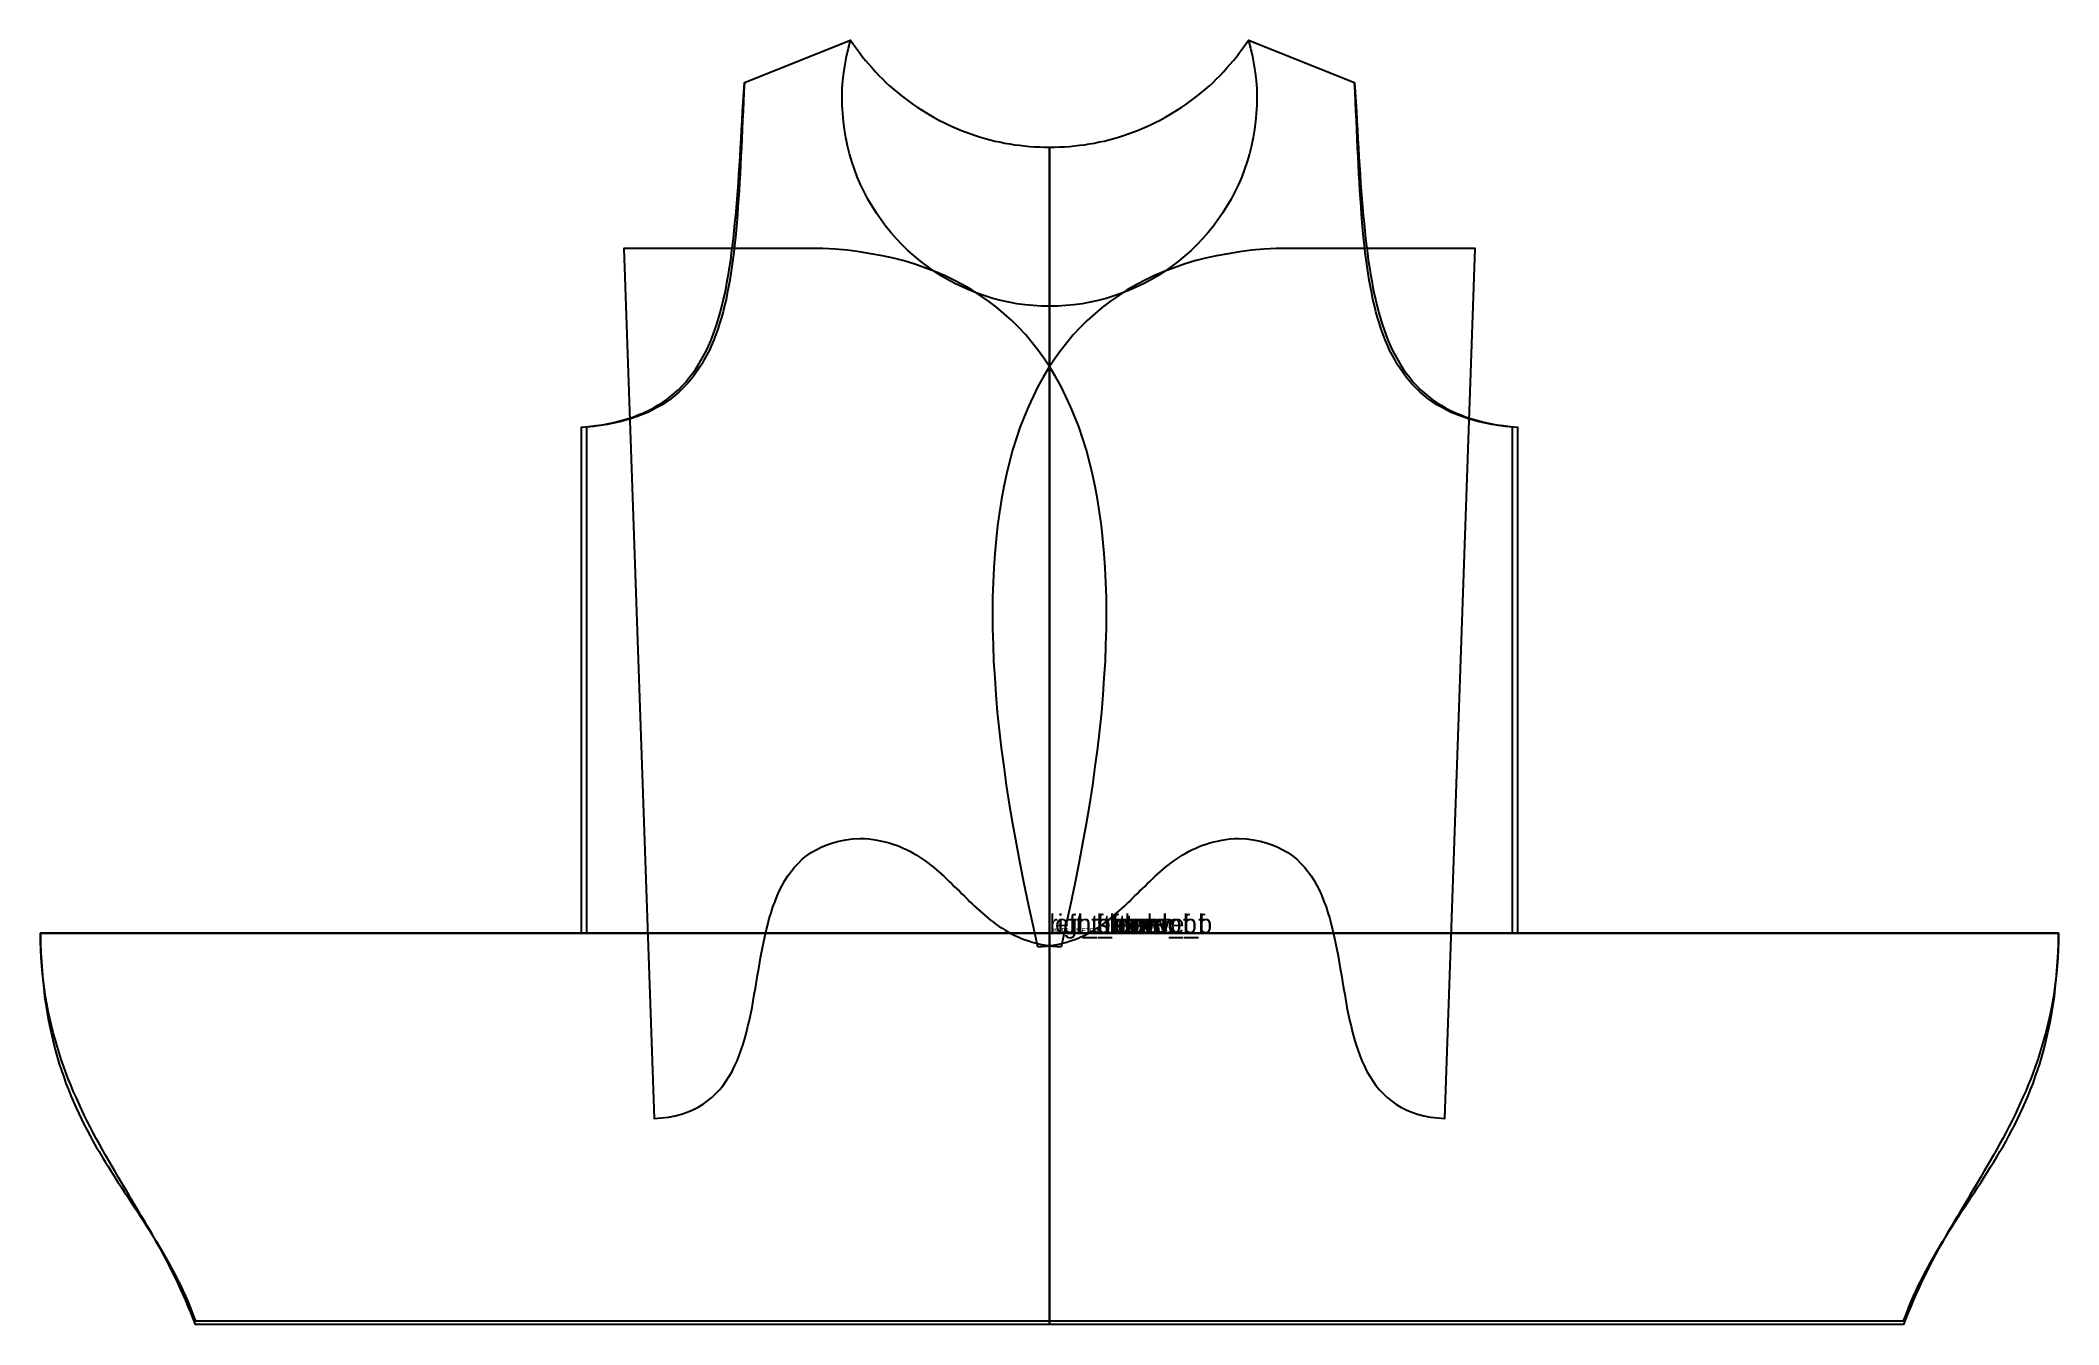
# Model space of a CAD drawing. Extents: x -540 to 540, y -210 to 478.
import ezdxf

# ---------------------------------------------------------------- set-up
doc = ezdxf.new("R2010")
doc.units = 0

msp = doc.modelspace()

# ---------------------------------------------------------------- linework, layer by layer
at = {"layer": '1'}
for points in [[(0, 0), (-250.3, 0), (-250.3, 270.8), (-246.5, 271.1), (-242.7, 271.6), (-239.1, 272.1), (-235.7, 272.7), (-232.3, 273.5), (-229.1, 274.3), (-225.9, 275.2), (-222.9, 276.2), (-220, 277.3), (-217.2, 278.4), (-214.5, 279.7), (-211.9, 281), (-209.4, 282.5), (-207, 284), (-204.7, 285.6), (-202.5, 287.3), (-200.4, 289.1), (-198.3, 291), (-196.4, 292.9), (-194.5, 294.9), (-192.8, 297.1), (-191.1, 299.3), (-189.4, 301.6), (-187.9, 303.9), (-186.4, 306.4), (-185, 308.9), (-183.7, 311.5), (-182.4, 314.2), (-181.2, 317), (-180.1, 319.8), (-179, 322.8), (-178, 325.8), (-177, 328.9), (-176.1, 332), (-175.3, 335.3), (-174.5, 338.6), (-173.7, 342), (-173, 345.5), (-172.3, 349), (-171.7, 352.6), (-171.1, 356.3), (-170.5, 360.1), (-170, 363.9), (-169.5, 367.8), (-169, 371.8), (-168.6, 375.9), (-168.2, 380), (-167.8, 384.2), (-167.4, 388.4), (-167.1, 392.8), (-166.7, 397.2), (-166.4, 401.6), (-166.1, 406.2), (-165.8, 410.8), (-165.5, 415.5), (-165.2, 420.2), (-164.9, 425), (-164.7, 429.9), (-164.4, 434.8), (-164.1, 439.8), (-163.8, 444.9), (-163.5, 450), (-163.2, 455.2), (-106.4, 477.8), (-104.9, 475.6), (-103.3, 473.4), (-101.7, 471.2), (-100.1, 469.1), (-98.4, 467), (-96.7, 465), (-94.9, 463), (-93.1, 461), (-91.3, 459), (-89.4, 457.1), (-87.5, 455.3), (-85.5, 453.5), (-83.5, 451.7), (-81.4, 450), (-79.4, 448.3), (-77.2, 446.6), (-75.1, 445), (-72.9, 443.5), (-70.7, 442), (-68.5, 440.5), (-66.2, 439.1), (-63.9, 437.7), (-61.6, 436.4), (-59.2, 435.1), (-56.8, 433.9), (-54.4, 432.8), (-52, 431.6), (-49.5, 430.6), (-47, 429.6), (-44.5, 428.6), (-42, 427.7), (-39.5, 426.8), (-36.9, 426), (-34.4, 425.3), (-31.8, 424.6), (-29.2, 423.9), (-26.6, 423.4), (-24, 422.8), (-21.3, 422.4), (-18.7, 421.9), (-16, 421.6), (-13.4, 421.3), (-10.7, 421), (-8, 420.8), (-5.4, 420.7), (-2.7, 420.6), (0, 420.6)], [(0, 0), (0, 335.5), (-4.4, 335.5), (-8.8, 335.8), (-13.1, 336.2), (-17.5, 336.8), (-21.8, 337.6), (-26.1, 338.6), (-30.3, 339.7), (-34.5, 341), (-38.6, 342.4), (-42.7, 344), (-46.7, 345.8), (-50.6, 347.7), (-54.5, 349.8), (-58.3, 352), (-62, 354.4), (-65.5, 356.9), (-69, 359.6), (-72.4, 362.4), (-75.7, 365.3), (-78.8, 368.3), (-81.8, 371.5), (-84.7, 374.8), (-87.5, 378.2), (-90.1, 381.7), (-92.6, 385.3), (-94.9, 389), (-97.1, 392.8), (-99.2, 396.7), (-101, 400.7), (-102.8, 404.7), (-104.3, 408.8), (-105.7, 412.9), (-107, 417.1), (-108, 421.4), (-109, 425.7), (-109.7, 430), (-110.2, 434.4), (-110.6, 438.7), (-110.8, 443.1), (-110.9, 447.5), (-110.8, 451.9), (-110.5, 456.2), (-110, 460.6), (-109.3, 464.9), (-108.5, 469.2), (-107.5, 473.5), (-106.4, 477.7), (-163.2, 455.1), (-163.4, 450), (-163.7, 444.9), (-163.9, 439.8), (-164.1, 434.9), (-164.3, 430), (-164.6, 425.1), (-164.8, 420.3), (-165, 415.6), (-165.3, 411), (-165.5, 406.4), (-165.8, 401.9), (-166, 397.4), (-166.3, 393), (-166.6, 388.7), (-166.9, 384.5), (-167.3, 380.3), (-167.6, 376.2), (-168, 372.2), (-168.4, 368.2), (-168.9, 364.3), (-169.4, 360.5), (-169.9, 356.7), (-170.4, 353), (-171, 349.4), (-171.6, 345.9), (-172.3, 342.4), (-173, 339.1), (-173.8, 335.8), (-174.6, 332.5), (-175.5, 329.4), (-176.4, 326.3), (-177.4, 323.3), (-178.4, 320.3), (-179.5, 317.5), (-180.7, 314.7), (-181.9, 312), (-183.2, 309.4), (-184.6, 306.9), (-186, 304.4), (-187.5, 302.1), (-189.1, 299.8), (-190.7, 297.5), (-192.5, 295.4), (-194.3, 293.4), (-196.2, 291.4), (-198.2, 289.5), (-200.3, 287.7), (-202.5, 286), (-204.8, 284.4), (-207.1, 282.8), (-209.6, 281.4), (-212.2, 280), (-214.8, 278.7), (-217.6, 277.5), (-220.5, 276.4), (-223.5, 275.4), (-226.6, 274.5), (-229.8, 273.6), (-233.1, 272.9), (-236.6, 272.2), (-240.1, 271.6), (-243.8, 271.1), (-247.7, 270.7), (-247.7, 0)], [(0, 0), (0, 420.6), (2.7, 420.6), (5.4, 420.7), (8, 420.8), (10.7, 421), (13.4, 421.3), (16, 421.6), (18.7, 421.9), (21.3, 422.4), (24, 422.8), (26.6, 423.4), (29.2, 423.9), (31.8, 424.6), (34.4, 425.3), (36.9, 426), (39.5, 426.8), (42, 427.7), (44.5, 428.6), (47, 429.6), (49.5, 430.6), (52, 431.6), (54.4, 432.8), (56.8, 433.9), (59.2, 435.1), (61.6, 436.4), (63.9, 437.7), (66.2, 439.1), (68.5, 440.5), (70.7, 442), (72.9, 443.5), (75.1, 445), (77.2, 446.6), (79.4, 448.3), (81.4, 450), (83.5, 451.7), (85.5, 453.5), (87.5, 455.3), (89.4, 457.1), (91.3, 459), (93.1, 461), (94.9, 463), (96.7, 465), (98.4, 467), (100.1, 469.1), (101.7, 471.2), (103.3, 473.4), (104.9, 475.6), (106.4, 477.8), (163.2, 455.2), (163.5, 450), (163.8, 444.9), (164.1, 439.8), (164.4, 434.8), (164.7, 429.9), (164.9, 425), (165.2, 420.2), (165.5, 415.5), (165.8, 410.8), (166.1, 406.2), (166.4, 401.6), (166.7, 397.2), (167.1, 392.8), (167.4, 388.4), (167.8, 384.2), (168.2, 380), (168.6, 375.9), (169, 371.8), (169.5, 367.8), (170, 363.9), (170.5, 360.1), (171.1, 356.3), (171.7, 352.6), (172.3, 349), (173, 345.5), (173.7, 342), (174.5, 338.6), (175.3, 335.3), (176.1, 332), (177, 328.9), (178, 325.8), (179, 322.8), (180.1, 319.8), (181.2, 317), (182.4, 314.2), (183.7, 311.5), (185, 308.9), (186.4, 306.4), (187.9, 303.9), (189.4, 301.6), (191.1, 299.3), (192.8, 297.1), (194.5, 294.9), (196.4, 292.9), (198.3, 291), (200.4, 289.1), (202.5, 287.3), (204.7, 285.6), (207, 284), (209.4, 282.5), (211.9, 281), (214.5, 279.7), (217.2, 278.4), (220, 277.3), (222.9, 276.2), (225.9, 275.2), (229.1, 274.3), (232.3, 273.5), (235.7, 272.7), (239.1, 272.1), (242.7, 271.6), (246.5, 271.1), (250.3, 270.8), (250.3, 0)], [(0, 0), (247.7, 0), (247.7, 270.7), (243.8, 271.1), (240.1, 271.6), (236.6, 272.2), (233.1, 272.9), (229.8, 273.6), (226.6, 274.5), (223.5, 275.4), (220.5, 276.4), (217.6, 277.5), (214.8, 278.7), (212.2, 280), (209.6, 281.4), (207.1, 282.8), (204.8, 284.4), (202.5, 286), (200.3, 287.7), (198.2, 289.5), (196.2, 291.4), (194.3, 293.4), (192.5, 295.4), (190.7, 297.5), (189.1, 299.8), (187.5, 302.1), (186, 304.4), (184.6, 306.9), (183.2, 309.4), (181.9, 312), (180.7, 314.7), (179.5, 317.5), (178.4, 320.3), (177.4, 323.3), (176.4, 326.3), (175.5, 329.4), (174.6, 332.5), (173.8, 335.8), (173, 339.1), (172.3, 342.4), (171.6, 345.9), (171, 349.4), (170.4, 353), (169.9, 356.7), (169.4, 360.5), (168.9, 364.3), (168.4, 368.2), (168, 372.2), (167.6, 376.2), (167.3, 380.3), (166.9, 384.5), (166.6, 388.7), (166.3, 393), (166, 397.4), (165.8, 401.9), (165.5, 406.4), (165.3, 411), (165, 415.6), (164.8, 420.3), (164.6, 425.1), (164.3, 430), (164.1, 434.9), (163.9, 439.8), (163.7, 444.9), (163.4, 450), (163.2, 455.1), (106.4, 477.7), (107.5, 473.5), (108.5, 469.2), (109.3, 464.9), (110, 460.6), (110.5, 456.2), (110.8, 451.9), (110.9, 447.5), (110.8, 443.1), (110.6, 438.7), (110.2, 434.4), (109.7, 430), (109, 425.7), (108, 421.4), (107, 417.1), (105.7, 412.9), (104.3, 408.8), (102.8, 404.7), (101, 400.7), (99.2, 396.7), (97.1, 392.8), (94.9, 389), (92.6, 385.3), (90.1, 381.7), (87.5, 378.2), (84.7, 374.8), (81.8, 371.5), (78.8, 368.3), (75.7, 365.3), (72.4, 362.4), (69, 359.6), (65.5, 356.9), (62, 354.4), (58.3, 352), (54.5, 349.8), (50.6, 347.7), (46.7, 345.8), (42.7, 344), (38.6, 342.4), (34.5, 341), (30.3, 339.7), (26.1, 338.6), (21.8, 337.6), (17.5, 336.8), (13.1, 336.2), (8.8, 335.8), (4.4, 335.5), (0, 335.5)], [(6.4, -7.2), (9, 4.2), (11.4, 15.5), (13.8, 26.5), (15.9, 37.4), (17.9, 48.1), (19.8, 58.7), (21.5, 69.1), (23.1, 79.2), (24.5, 89.2), (25.8, 99.1), (26.9, 108.7), (27.9, 118.2), (28.7, 127.5), (29.3, 136.6), (29.9, 145.6), (30.2, 154.3), (30.5, 162.9), (30.5, 171.3), (30.4, 179.6), (30.2, 187.6), (29.8, 195.5), (29.3, 203.2), (28.6, 210.8), (27.8, 218.1), (26.8, 225.3), (25.7, 232.3), (24.4, 239.1), (23, 245.7), (21.4, 252.2), (19.7, 258.5), (17.8, 264.6), (15.8, 270.5), (13.6, 276.3), (11.3, 281.8), (8.8, 287.2), (6.2, 292.5), (3.4, 297.5), (0.5, 302.4), (-2.6, 307.1), (-5.8, 311.6), (-9.2, 315.9), (-12.7, 320.1), (-16.4, 324.1), (-20.2, 327.9), (-24.2, 331.5), (-28.3, 334.9), (-32.6, 338.2), (-37, 341.3), (-41.6, 344.2), (-46.3, 347), (-51.2, 349.5), (-56.2, 351.9), (-61.3, 354.1), (-66.7, 356.1), (-72.1, 358), (-77.8, 359.7), (-83.5, 361.2), (-89.4, 362.5), (-95.5, 363.6), (-101.7, 364.6), (-108.1, 365.4), (-114.6, 366), (-121.3, 366.4), (-227.6, 366.4), (-211.5, -99.2), (-207.5, -98.9), (-203.7, -98.4), (-200.2, -97.7), (-196.8, -96.8), (-193.7, -95.8), (-190.7, -94.5), (-187.9, -93.1), (-185.3, -91.6), (-182.9, -89.8), (-180.6, -88), (-178.5, -85.9), (-176.5, -83.8), (-174.6, -81.5), (-172.9, -79.1), (-171.3, -76.6), (-169.8, -74), (-168.4, -71.2), (-167.1, -68.4), (-166, -65.5), (-164.9, -62.5), (-163.9, -59.4), (-162.9, -56.3), (-162.1, -53.1), (-161.3, -49.8), (-160.5, -46.5), (-159.8, -43.2), (-159.1, -39.8), (-158.5, -36.3), (-157.9, -32.9), (-157.3, -29.4), (-156.7, -26), (-156.1, -22.5), (-155.5, -19), (-154.9, -15.6), (-154.3, -12.1), (-153.7, -8.7), (-153, -5.3), (-152.3, -2), (-151.5, 1.3), (-150.7, 4.6), (-149.9, 7.8), (-148.9, 10.9), (-147.9, 14), (-146.8, 17), (-145.6, 19.9), (-144.4, 22.8), (-143, 25.5), (-141.5, 28.1), (-139.9, 30.6), (-138.2, 33), (-136.3, 35.3), (-134.3, 37.5), (-132.2, 39.5), (-129.9, 41.3), (-127.5, 43.1), (-124.8, 44.6), (-122.1, 46), (-119.1, 47.3), (-115.9, 48.3), (-112.6, 49.2), (-109, 49.9), (-105.3, 50.4), (-101.3, 50.7), (-98.9, 50.6), (-96.6, 50.4), (-94.3, 50.1), (-92.1, 49.7), (-89.9, 49.3), (-87.8, 48.8), (-85.8, 48.3), (-83.8, 47.7), (-81.9, 47), (-80, 46.3), (-78.2, 45.5), (-76.4, 44.7), (-74.7, 43.8), (-73, 42.8), (-71.3, 41.9), (-69.7, 40.9), (-68.1, 39.8), (-66.5, 38.7), (-65, 37.6), (-63.5, 36.4), (-62, 35.3), (-60.6, 34), (-59.1, 32.8), (-57.7, 31.6), (-56.3, 30.3), (-55, 29), (-53.6, 27.7), (-52.2, 26.4), (-50.9, 25), (-49.5, 23.7), (-48.2, 22.4), (-46.8, 21), (-45.5, 19.7), (-44.1, 18.4), (-42.8, 17), (-41.4, 15.7), (-40.1, 14.4), (-38.7, 13.1), (-37.3, 11.9), (-35.9, 10.6), (-34.4, 9.4), (-33, 8.2), (-31.5, 7), (-30, 5.8), (-28.5, 4.7), (-26.9, 3.6), (-25.3, 2.6), (-23.7, 1.6), (-22, 0.6), (-20.3, -0.3), (-18.6, -1.2), (-16.8, -2), (-14.9, -2.8), (-13.1, -3.5), (-11.1, -4.2), (-9.2, -4.8), (-7.1, -5.4), (-5, -5.9), (-2.9, -6.3), (-0.7, -6.6), (1.6, -6.9), (4, -7.1)], [(-6.4, -7.2), (-4, -7.1), (-1.6, -6.9), (0.7, -6.6), (2.9, -6.3), (5, -5.9), (7.1, -5.4), (9.2, -4.8), (11.1, -4.2), (13.1, -3.5), (14.9, -2.8), (16.8, -2), (18.6, -1.2), (20.3, -0.3), (22, 0.6), (23.7, 1.6), (25.3, 2.6), (26.9, 3.6), (28.5, 4.7), (30, 5.8), (31.5, 7), (33, 8.2), (34.4, 9.4), (35.9, 10.6), (37.3, 11.9), (38.7, 13.1), (40.1, 14.4), (41.4, 15.7), (42.8, 17), (44.1, 18.4), (45.5, 19.7), (46.8, 21), (48.2, 22.4), (49.5, 23.7), (50.9, 25), (52.2, 26.4), (53.6, 27.7), (55, 29), (56.3, 30.3), (57.7, 31.6), (59.1, 32.8), (60.6, 34), (62, 35.3), (63.5, 36.4), (65, 37.6), (66.5, 38.7), (68.1, 39.8), (69.7, 40.9), (71.3, 41.9), (73, 42.8), (74.7, 43.8), (76.4, 44.7), (78.2, 45.5), (80, 46.3), (81.9, 47), (83.8, 47.7), (85.8, 48.3), (87.8, 48.8), (89.9, 49.3), (92.1, 49.7), (94.3, 50.1), (96.6, 50.4), (98.9, 50.6), (101.3, 50.7), (105.3, 50.4), (109, 49.9), (112.6, 49.2), (115.9, 48.3), (119.1, 47.3), (122.1, 46), (124.8, 44.6), (127.5, 43.1), (129.9, 41.3), (132.2, 39.5), (134.3, 37.5), (136.3, 35.3), (138.2, 33), (139.9, 30.6), (141.5, 28.1), (143, 25.5), (144.4, 22.8), (145.6, 19.9), (146.8, 17), (147.9, 14), (148.9, 10.9), (149.9, 7.8), (150.7, 4.6), (151.5, 1.3), (152.3, -2), (153, -5.3), (153.7, -8.7), (154.3, -12.1), (154.9, -15.6), (155.5, -19), (156.1, -22.5), (156.7, -26), (157.3, -29.4), (157.9, -32.9), (158.5, -36.3), (159.1, -39.8), (159.8, -43.2), (160.5, -46.5), (161.3, -49.8), (162.1, -53.1), (162.9, -56.3), (163.9, -59.4), (164.9, -62.5), (166, -65.5), (167.1, -68.4), (168.4, -71.2), (169.8, -74), (171.3, -76.6), (172.9, -79.1), (174.6, -81.5), (176.5, -83.8), (178.5, -85.9), (180.6, -88), (182.9, -89.8), (185.3, -91.6), (187.9, -93.1), (190.7, -94.5), (193.7, -95.8), (196.8, -96.8), (200.2, -97.7), (203.7, -98.4), (207.5, -98.9), (211.5, -99.2), (227.6, 366.4), (121.3, 366.4), (114.6, 366), (108.1, 365.4), (101.7, 364.6), (95.5, 363.6), (89.4, 362.5), (83.5, 361.2), (77.8, 359.7), (72.1, 358), (66.7, 356.1), (61.3, 354.1), (56.2, 351.9), (51.2, 349.5), (46.3, 347), (41.6, 344.2), (37, 341.3), (32.6, 338.2), (28.3, 334.9), (24.2, 331.5), (20.2, 327.9), (16.4, 324.1), (12.7, 320.1), (9.2, 315.9), (5.8, 311.6), (2.6, 307.1), (-0.5, 302.4), (-3.4, 297.5), (-6.2, 292.5), (-8.8, 287.2), (-11.3, 281.8), (-13.6, 276.3), (-15.8, 270.5), (-17.8, 264.6), (-19.7, 258.5), (-21.4, 252.2), (-23, 245.7), (-24.4, 239.1), (-25.7, 232.3), (-26.8, 225.3), (-27.8, 218.1), (-28.6, 210.8), (-29.3, 203.2), (-29.8, 195.5), (-30.2, 187.6), (-30.4, 179.6), (-30.5, 171.3), (-30.5, 162.9), (-30.2, 154.3), (-29.9, 145.6), (-29.3, 136.6), (-28.7, 127.5), (-27.9, 118.2), (-26.9, 108.7), (-25.8, 99.1), (-24.5, 89.2), (-23.1, 79.2), (-21.5, 69.1), (-19.8, 58.7), (-17.9, 48.1), (-15.9, 37.4), (-13.8, 26.5), (-11.4, 15.5), (-9, 4.2)], [(0, 0), (0, -209.5), (-456.8, -209.5), (-458, -206.2), (-459.3, -203), (-460.6, -199.8), (-461.9, -196.6), (-463.3, -193.4), (-464.7, -190.3), (-466.1, -187.2), (-467.6, -184.1), (-469.2, -181), (-470.7, -178), (-472.3, -175), (-473.9, -172), (-475.5, -169), (-477.2, -166), (-478.8, -163.1), (-480.5, -160.1), (-482.2, -157.2), (-483.9, -154.3), (-485.7, -151.3), (-487.4, -148.4), (-489.1, -145.5), (-490.9, -142.6), (-492.6, -139.6), (-494.4, -136.7), (-496.1, -133.8), (-497.9, -130.8), (-499.6, -127.9), (-501.3, -124.9), (-503.1, -121.9), (-504.8, -118.9), (-506.5, -115.9), (-508.1, -112.9), (-509.8, -109.9), (-511.4, -106.8), (-513, -103.7), (-514.6, -100.6), (-516.2, -97.4), (-517.7, -94.2), (-519.2, -91), (-520.6, -87.8), (-522.1, -84.5), (-523.4, -81.2), (-524.8, -77.9), (-526.1, -74.5), (-527.3, -71), (-528.5, -67.6), (-529.7, -64), (-530.8, -60.5), (-531.8, -56.8), (-532.8, -53.2), (-533.8, -49.4), (-534.7, -45.7), (-535.5, -41.8), (-536.2, -37.9), (-536.9, -34), (-537.5, -30), (-538.1, -25.9), (-538.5, -21.8), (-538.9, -17.5), (-539.2, -13.3), (-539.5, -8.9), (-539.6, -4.5), (-539.7, 0)], [(0, 0), (-539.7, 0), (-539.6, -5.2), (-539.4, -10.3), (-539.1, -15.2), (-538.8, -20.1), (-538.4, -24.8), (-537.9, -29.4), (-537.4, -33.9), (-536.7, -38.3), (-536.1, -42.6), (-535.3, -46.7), (-534.5, -50.8), (-533.6, -54.8), (-532.7, -58.7), (-531.7, -62.5), (-530.7, -66.2), (-529.6, -69.9), (-528.4, -73.5), (-527.2, -76.9), (-526, -80.4), (-524.7, -83.7), (-523.4, -87), (-522, -90.2), (-520.6, -93.4), (-519.2, -96.5), (-517.7, -99.5), (-516.2, -102.5), (-514.7, -105.5), (-513.1, -108.4), (-511.6, -111.3), (-510, -114.1), (-508.3, -116.9), (-506.7, -119.7), (-505, -122.4), (-503.3, -125.1), (-501.6, -127.8), (-499.9, -130.5), (-498.2, -133.2), (-496.5, -135.8), (-494.8, -138.5), (-493, -141.1), (-491.3, -143.7), (-489.6, -146.4), (-487.8, -149), (-486.1, -151.6), (-484.4, -154.3), (-482.7, -157), (-481, -159.6), (-479.3, -162.3), (-477.6, -165.1), (-476, -167.8), (-474.3, -170.6), (-472.7, -173.4), (-471.1, -176.3), (-469.5, -179.2), (-468, -182.1), (-466.5, -185.1), (-465, -188.1), (-463.5, -191.2), (-462.1, -194.3), (-460.7, -197.5), (-459.4, -200.7), (-458.1, -204.1), (-456.8, -207.4), (0, -207.4)], [(0, 0), (0, -207.4), (456.8, -207.4), (458.1, -204.1), (459.4, -200.7), (460.7, -197.5), (462.1, -194.3), (463.5, -191.2), (465, -188.1), (466.5, -185.1), (468, -182.1), (469.5, -179.2), (471.1, -176.3), (472.7, -173.4), (474.3, -170.6), (476, -167.8), (477.6, -165.1), (479.3, -162.3), (481, -159.6), (482.7, -157), (484.4, -154.3), (486.1, -151.6), (487.8, -149), (489.6, -146.4), (491.3, -143.7), (493, -141.1), (494.8, -138.5), (496.5, -135.8), (498.2, -133.2), (499.9, -130.5), (501.6, -127.8), (503.3, -125.1), (505, -122.4), (506.7, -119.7), (508.3, -116.9), (510, -114.1), (511.6, -111.3), (513.1, -108.4), (514.7, -105.5), (516.2, -102.5), (517.7, -99.5), (519.2, -96.5), (520.6, -93.4), (522, -90.2), (523.4, -87), (524.7, -83.7), (526, -80.4), (527.2, -76.9), (528.4, -73.5), (529.6, -69.9), (530.7, -66.2), (531.7, -62.5), (532.7, -58.7), (533.6, -54.8), (534.5, -50.8), (535.3, -46.7), (536.1, -42.6), (536.7, -38.3), (537.4, -33.9), (537.9, -29.4), (538.4, -24.8), (538.8, -20.1), (539.1, -15.2), (539.4, -10.3), (539.6, -5.2), (539.7, 0)], [(0, 0), (539.7, 0), (539.6, -4.5), (539.5, -8.9), (539.2, -13.3), (538.9, -17.5), (538.5, -21.8), (538.1, -25.9), (537.5, -30), (536.9, -34), (536.2, -37.9), (535.5, -41.8), (534.7, -45.7), (533.8, -49.4), (532.8, -53.2), (531.8, -56.8), (530.8, -60.5), (529.7, -64), (528.5, -67.6), (527.3, -71), (526.1, -74.5), (524.8, -77.9), (523.4, -81.2), (522.1, -84.5), (520.6, -87.8), (519.2, -91), (517.7, -94.2), (516.2, -97.4), (514.6, -100.6), (513, -103.7), (511.4, -106.8), (509.8, -109.9), (508.1, -112.9), (506.5, -115.9), (504.8, -118.9), (503.1, -121.9), (501.3, -124.9), (499.6, -127.9), (497.9, -130.8), (496.1, -133.8), (494.4, -136.7), (492.6, -139.6), (490.9, -142.6), (489.1, -145.5), (487.4, -148.4), (485.7, -151.3), (483.9, -154.3), (482.2, -157.2), (480.5, -160.1), (478.8, -163.1), (477.2, -166), (475.5, -169), (473.9, -172), (472.3, -175), (470.7, -178), (469.2, -181), (467.6, -184.1), (466.1, -187.2), (464.7, -190.3), (463.3, -193.4), (461.9, -196.6), (460.6, -199.8), (459.3, -203), (458, -206.2), (456.8, -209.5), (0, -209.5)]]:
    msp.add_lwpolyline(points, close=True, dxfattribs=at)

# ---------------------------------------------------------------- texts
msp.add_text('UNITS = METRIC', height=2.5, dxfattribs=at).set_placement((0, 0))
at = {"layer": '15'}
for s in ['left_sleeve_b', 'left_sleeve_f', 'left_btorso', 'left_ftorso', 'left_hood', 'right_sleeve_f', 'right_sleeve_b', 'right_btorso', 'right_ftorso', 'right_hood']:
    msp.add_text(s, height=10, dxfattribs=at).set_placement((0, 0))

doc.saveas('drawing.dxf')
